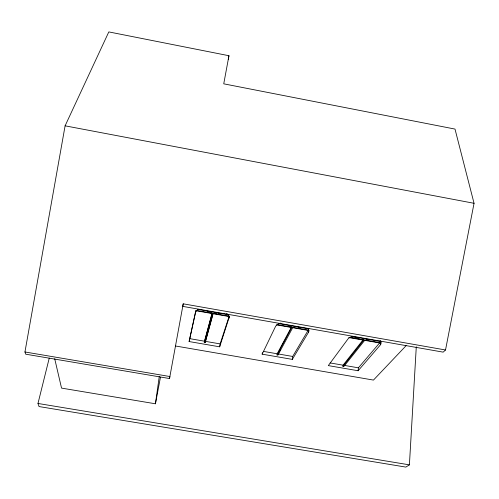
<?xml version="1.0" encoding="UTF-8"?>
<svg xmlns="http://www.w3.org/2000/svg" width="499" height="499" viewBox="0 0 499 499"><rect width="100%" height="100%" fill="white"/><g stroke="black" fill="none" stroke-linecap="round" stroke-linejoin="round"><path stroke-width="0.75" d="M49.258 358.082L37.98 403.466L39.047 406.56L405.843 467.089L409.405 464.856L416.285 346.793M363.341 339.526L343.069 365.174L342.956 366.347L343.848 366.503L364.688 340.349L380.438 343.112L380.537 341.852M352.512 336.289A26.216 8.764 5.6 0 0 347.965 338.983L328.311 365.605L358.126 370.751L380.556 344.703L380.799 341.541L351.29 336.357M358.126 370.751L358.382 367.825L380.032 342.439M262.362 352.712L262.162 354.171L292.32 359.386L308.619 332.084L308.837 330.188L277.4 324.668M292.32 359.386L292.682 356.454L308.394 329.908M308.837 330.188L308.644 330.506L292.695 327.706L277.943 355.101L277.039 354.945L277.188 353.779L291.497 326.957M54.709 358.756L61.545 388.11L155.439 403.785L159.293 376.321M195.614 311.694L189.115 341.553L219.666 346.83L229.297 316.871M219.666 346.83L220.134 343.905L229.241 316.048M229.284 316.572L213.11 313.734L205.164 342.514L204.253 342.358L212.119 313.041M205.164 342.514L212.711 314.694M228.954 55.726L223.739 83.826L455.001 129.079L474.05 203.299L445.52 349.98L183.22 303.822L169.517 378.535L25.68 354.184L24.95 351.97L65.101 125.829L108.813 31.911L228.954 55.726L228.28 59.4M189.115 341.553L195.97 310.366M169.517 378.535L169.872 376.527L24.95 351.97M183.22 303.822L182.759 306.38L443.156 352.138L445.52 349.98M155.439 403.785L160.466 377.169M204.253 342.358L212.112 313.559L195.889 310.715M262.162 354.171L275.616 326.296A26.191 8.945 7.2 0 1 280.469 323.084M277.039 354.945L291.709 327.531L276.471 324.861M279.172 351.92L280.613 349.238M342.956 366.347L363.715 340.175L348.67 337.536M380.438 343.112L380.7 342.807L349.662 337.355M406.117 345.67L373.458 380.082L175.648 346.019M37.98 403.466L409.405 464.856M189.639 338.628L204.447 341.191M205.363 341.347L220.134 343.905M263.297 351.371L277.188 353.779M278.093 353.934L292.682 356.454M330.132 362.941L343.069 365.174M344.722 365.461L358.382 367.825M197.71 309.374L228.074 314.707M278.336 323.539L308.981 328.922M207.166 311.395L208.638 311.65M210.11 311.912L211.582 312.168M215.524 312.861L216.996 313.123M218.462 313.378L219.934 313.634M289.582 325.872L291.104 326.14M298.165 327.381L299.681 327.643M351.795 336.8L353.298 337.062M354.801 337.33L356.305 337.592M357.808 337.854L359.311 338.122M366.297 339.351L367.794 339.613M196.725 310.503L229.397 316.235M65.101 125.829L474.05 203.299M195.633 312.262A26.353 9.076 9 0 1 198.714 309.261M380.057 340.38A27.988 9.412 6 0 1 380.556 344.703M226.665 313.416A28.237 9.712 9.5 0 1 229.091 318.131M307.945 328.51A28.013 9.587 7.6 0 1 308.619 332.084"/></g></svg>
